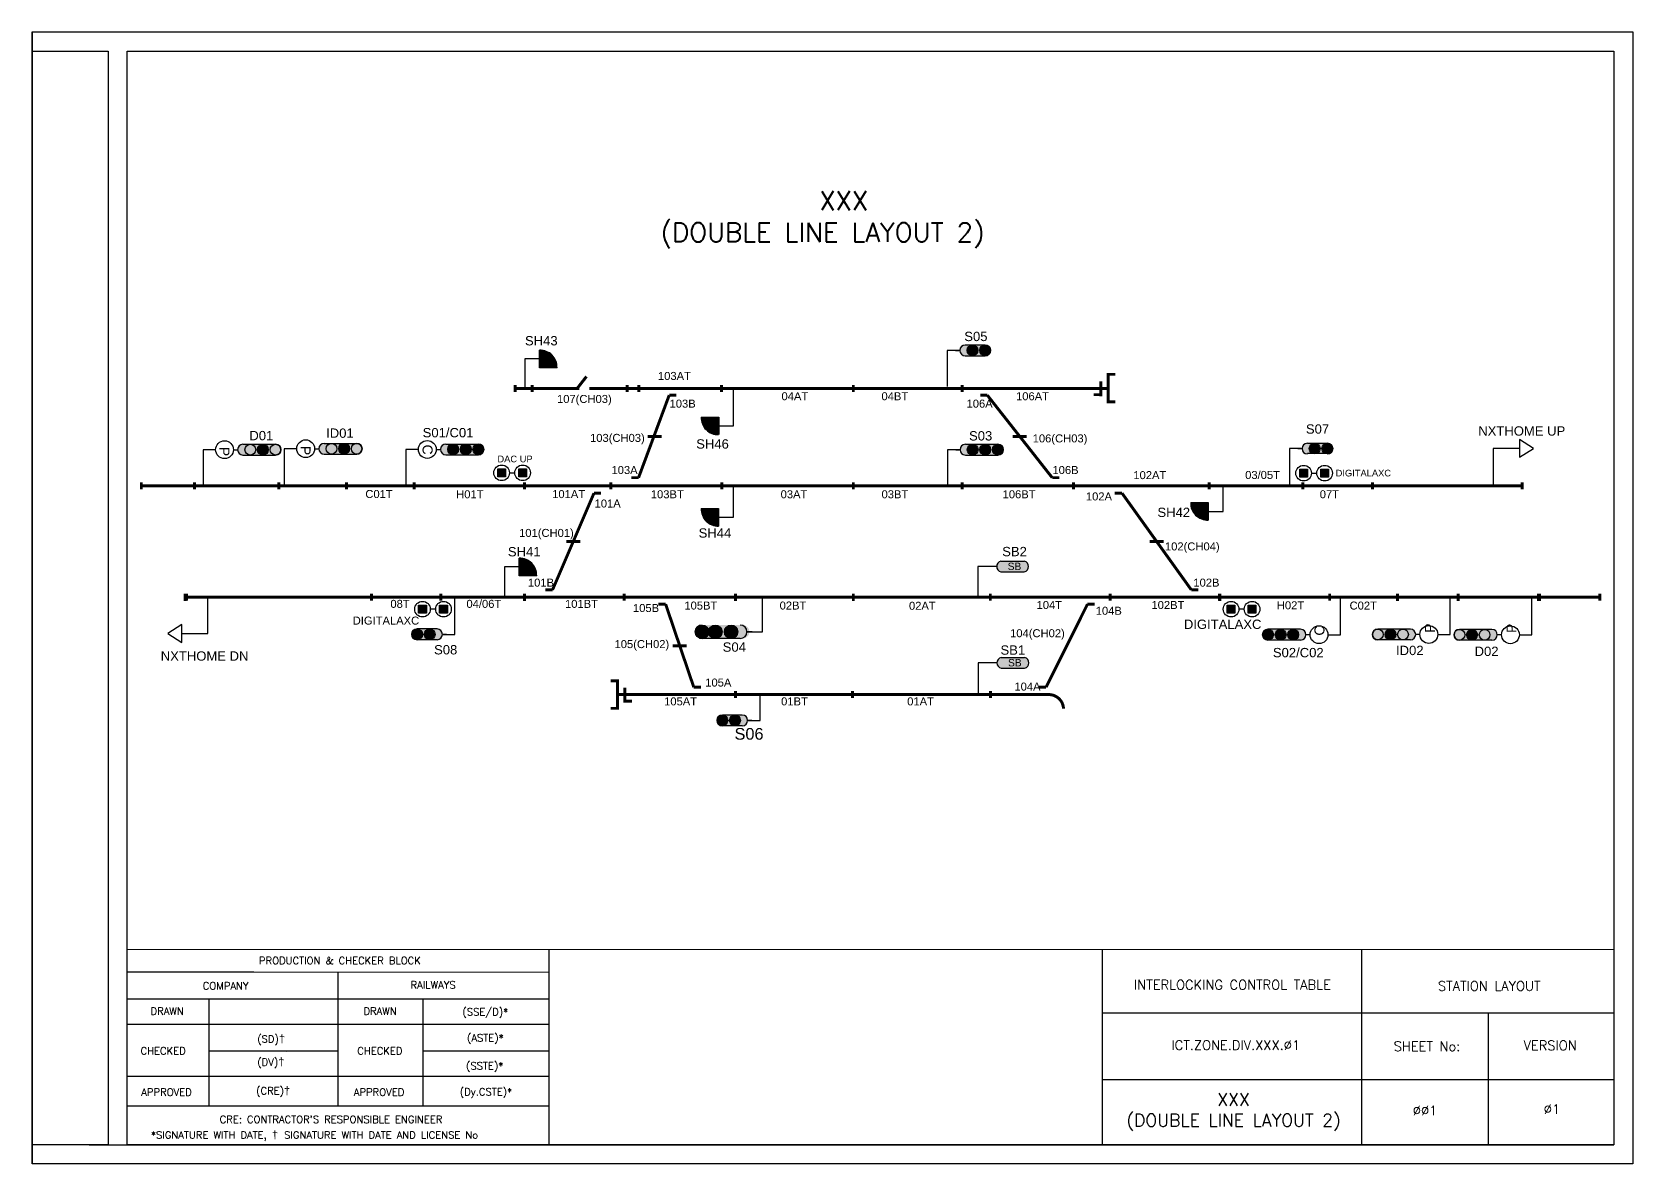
# Model space of a CAD drawing. Header units: inches. Extents: x -19 to 1646, y 43 to 715.
# Drawn here: x 1226.2 to 1646.2, y 413.4 to 710.4 of the extents above; entities that cross this region are included whole.
import ezdxf
from ezdxf.enums import TextEntityAlignment as Align

# ---------------------------------------------------------------- set-up
doc = ezdxf.new("R2010")
doc.units = ezdxf.units.IN
doc.header["$MEASUREMENT"] = 0
doc.layers.add('DIM', color=7, linetype='Continuous')
doc.styles.add('ARIAL', font='arial.ttf')
doc.styles.add('ROMANS', font='romans.shx', dxfattribs={"height": 2})

# ---------------------------------------------------------------- blocks, each defined once
blk = doc.blocks.new('A$C1B685902')
at = {"color": 7}
blk.add_line((0, 297), (0, 0), dxfattribs=at)
for points in [[(0, 297), (420, 297), (420, 0), (0, 0)], [(25, 292), (415, 292), (415, 5), (25, 5)]]:
    blk.add_lwpolyline(points, close=True, dxfattribs=at)
blk.add_lwpolyline([(0, 292), (20, 292), (20, 5), (0, 5)], dxfattribs=at)

msp = doc.modelspace()

# ---------------------------------------------------------------- hatches: boundary and pattern name
h = msp.add_hatch(color=256)
h.dxf.hatch_style = 1
h.paths.add_polyline_path([(1363.95, 622.29, 0.432111), (1359.37, 626.9), (1359.37, 622.29)])
h = msp.add_hatch(color=2)
h.dxf.hatch_style = 1
h.paths.add_polyline_path([(1361.25, 625.76, 1), (1359.72, 625.76, 1)])
at = {"true_color": 0x000000}
h = msp.add_hatch(color=18, dxfattribs=at)
h.dxf.hatch_style = 1
h.paths.add_polyline_path([(1476.25, 628.25), (1471.02, 628.25, 1), (1471.05, 625.42), (1476.27, 625.42, 1)])
h = msp.add_hatch(color=1)
h.dxf.hatch_style = 1
h.paths.add_polyline_path([(1474.36, 626.83, 1), (1471.53, 626.83, 1)])
h = msp.add_hatch(color=2)
h.dxf.hatch_style = 1
h.paths.add_polyline_path([(1477.67, 626.83, 1), (1474.84, 626.83, 1)])
h = msp.add_hatch(color=2)
h.dxf.hatch_style = 1
h.paths.add_polyline_path([(1361.25, 623.83, 1), (1359.72, 623.83, 1)])
h = msp.add_hatch(color=2)
h.dxf.hatch_style = 1
h.paths.add_polyline_path([(1363.21, 624.33, 1), (1361.68, 624.33, 1)])
h = msp.add_hatch(color=256)
h.dxf.hatch_style = 1
h.paths.add_polyline_path([(1401.78, 609.33, 0.432111), (1406.36, 604.72), (1406.36, 609.33)])
h = msp.add_hatch(color=2)
h.dxf.hatch_style = 1
h.paths.add_polyline_path([(1404.05, 607.29, 1), (1402.52, 607.29, 1)])
h = msp.add_hatch(color=2)
h.dxf.hatch_style = 1
h.paths.add_polyline_path([(1406, 607.79, 1), (1404.47, 607.79, 1)])
h = msp.add_hatch(color=2)
h.dxf.hatch_style = 1
h.paths.add_polyline_path([(1406, 605.86, 1), (1404.47, 605.86, 1)])
h = msp.add_hatch(color=18, dxfattribs=at)
h.dxf.hatch_style = 1
h.paths.add_polyline_path([(1290.1, 602.19), (1281.57, 602.19, 1), (1281.59, 599.36), (1290.12, 599.36, 1)])
h = msp.add_hatch(color=2)
h.dxf.hatch_style = 1
h.paths.add_polyline_path([(1284.91, 600.78, 1), (1282.08, 600.78, 1)])
h.paths.add_polyline_path([(1291.53, 600.78, 1), (1288.7, 600.78, 1)])
h = msp.add_hatch(color=3)
h.dxf.hatch_style = 1
h.paths.add_polyline_path([(1288.22, 600.78, 1), (1285.39, 600.78, 1)])
h = msp.add_hatch(color=18, dxfattribs=at)
h.dxf.hatch_style = 1
h.paths.add_polyline_path([(1311.39, 602.44), (1302.86, 602.44, 1), (1302.88, 599.61), (1311.41, 599.61, 1)])
h = msp.add_hatch(color=2)
h.dxf.hatch_style = 1
h.paths.add_polyline_path([(1306.2, 601.03, 1), (1303.37, 601.03, 1)])
h.paths.add_polyline_path([(1312.82, 601.03, 1), (1309.99, 601.03, 1)])
h = msp.add_hatch(color=3)
h.dxf.hatch_style = 1
h.paths.add_polyline_path([(1309.51, 601.03, 1), (1306.68, 601.03, 1)])
h = msp.add_hatch(color=18, dxfattribs=at)
h.dxf.hatch_style = 1
h.paths.add_polyline_path([(1343.3, 602.26), (1334.77, 602.26, 1), (1334.79, 599.44), (1343.32, 599.44, 1)])
h = msp.add_hatch(color=18, dxfattribs=at)
h.dxf.hatch_style = 1
h.paths.add_polyline_path([(1343.3, 602.26), (1334.77, 602.26, 1), (1334.79, 599.44), (1343.32, 599.44, 1)])
h = msp.add_hatch(color=2)
h.dxf.hatch_style = 1
h.paths.add_polyline_path([(1338.1, 600.85, 1), (1335.28, 600.85, 1)])
h.paths.add_polyline_path([(1344.72, 600.85, 1), (1341.9, 600.85, 1)])
h = msp.add_hatch(color=1)
h.dxf.hatch_style = 1
h.paths.add_polyline_path([(1338.1, 600.85, 1), (1335.28, 600.85, 1)])
h = msp.add_hatch(color=3)
h.dxf.hatch_style = 1
h.paths.add_polyline_path([(1341.41, 600.85, 1), (1338.59, 600.85, 1)])
h = msp.add_hatch(color=2)
h.dxf.hatch_style = 1
h.paths.add_polyline_path([(1341.41, 600.85, 1), (1338.59, 600.85, 1)])
h = msp.add_hatch(color=3)
h.dxf.hatch_style = 1
h.paths.add_polyline_path([(1341.9, 600.85, 1), (1344.72, 600.85, 1)])
h = msp.add_hatch(color=18, dxfattribs=at)
h.dxf.hatch_style = 1
h.paths.add_polyline_path([(1479.6, 602.2), (1471.07, 602.2, 1), (1471.09, 599.37), (1479.62, 599.37, 1)])
h = msp.add_hatch(color=1)
h.dxf.hatch_style = 1
h.paths.add_polyline_path([(1474.4, 600.78, 1), (1471.58, 600.78, 1)])
h = msp.add_hatch(color=2)
h.dxf.hatch_style = 1
h.paths.add_polyline_path([(1477.71, 600.78, 1), (1474.89, 600.78, 1)])
h = msp.add_hatch(color=3)
h.dxf.hatch_style = 1
h.paths.add_polyline_path([(1481.02, 600.78, 1), (1478.19, 600.78, 1)])
h = msp.add_hatch(color=18, dxfattribs=at)
h.dxf.hatch_style = 1
h.paths.add_polyline_path([(1560.8, 602.47, 1), (1560.82, 599.64), (1566.04, 599.64, 1), (1566.02, 602.47)])
h = msp.add_hatch(color=1)
h.dxf.hatch_style = 1
h.paths.add_polyline_path([(1564.14, 601.06, 1), (1561.31, 601.06, 1)])
h = msp.add_hatch(color=3)
h.dxf.hatch_style = 1
h.paths.add_polyline_path([(1567.45, 601.06, 1), (1564.62, 601.06, 1)])
h = msp.add_hatch(color=5)
h.dxf.hatch_style = 1
h.paths.add_polyline_path([(1350.45, 593.67), (1350.45, 595.74), (1348.4, 595.74), (1348.4, 593.67)])
h = msp.add_hatch(color=5)
h.dxf.hatch_style = 1
h.paths.add_polyline_path([(1355.96, 593.67), (1355.96, 595.74), (1353.91, 595.74), (1353.91, 593.67)])
h = msp.add_hatch(color=5)
h.dxf.hatch_style = 1
h.paths.add_polyline_path([(1560.85, 593.59), (1560.85, 595.65), (1558.8, 595.65), (1558.8, 593.59)])
h = msp.add_hatch(color=5)
h.dxf.hatch_style = 1
h.paths.add_polyline_path([(1566.36, 593.59), (1566.36, 595.65), (1564.31, 595.65), (1564.31, 593.59)])
h = msp.add_hatch(color=256)
h.dxf.hatch_style = 1
h.paths.add_polyline_path([(1401.77, 585.34, 0.432111), (1406.35, 580.73), (1406.35, 585.34)])
h = msp.add_hatch(color=2)
h.dxf.hatch_style = 1
h.paths.add_polyline_path([(1404.04, 583.3, 1), (1402.51, 583.3, 1)])
h = msp.add_hatch(color=2)
h.dxf.hatch_style = 1
h.paths.add_polyline_path([(1405.99, 583.8, 1), (1404.46, 583.8, 1)])
h = msp.add_hatch(color=256)
h.dxf.hatch_style = 1
h.paths.add_polyline_path([(1530.19, 586.91, 0.432111), (1534.77, 582.3), (1534.77, 586.91)])
h = msp.add_hatch(color=2)
h.dxf.hatch_style = 1
h.paths.add_polyline_path([(1532.46, 584.87, 1), (1530.93, 584.87, 1)])
h = msp.add_hatch(color=2)
h.dxf.hatch_style = 1
h.paths.add_polyline_path([(1534.42, 585.37, 1), (1532.88, 585.37, 1)])
h = msp.add_hatch(color=2)
h.dxf.hatch_style = 1
h.paths.add_polyline_path([(1534.42, 583.44, 1), (1532.88, 583.44, 1)])
h = msp.add_hatch(color=2)
h.dxf.hatch_style = 1
h.paths.add_polyline_path([(1405.99, 581.87, 1), (1404.46, 581.87, 1)])
h = msp.add_hatch(color=256)
h.dxf.hatch_style = 1
h.paths.add_polyline_path([(1358.62, 567.69, 0.432111), (1354.03, 572.3), (1354.03, 567.69)])
h = msp.add_hatch(color=2)
h.dxf.hatch_style = 1
h.paths.add_polyline_path([(1355.92, 571.16, 1), (1354.39, 571.16, 1)])
h = msp.add_hatch(color=256)
h.dxf.hatch_style = 1
h.paths.add_polyline_path([(1480.39, 571.52, 1), (1481.04, 568.74), (1486.54, 568.74, 1), (1485.89, 571.52)])
h = msp.add_hatch(color=2)
h.dxf.hatch_style = 1
h.paths.add_polyline_path([(1355.92, 569.23, 1), (1354.39, 569.23, 1)])
h = msp.add_hatch(color=2)
h.dxf.hatch_style = 1
h.paths.add_polyline_path([(1357.87, 569.73, 1), (1356.34, 569.73, 1)])
h = msp.add_hatch(color=5)
h.dxf.hatch_style = 1
h.paths.add_polyline_path([(1327.63, 559.97), (1327.63, 557.9), (1329.68, 557.9), (1329.68, 559.97)])
h = msp.add_hatch(color=5)
h.dxf.hatch_style = 1
h.paths.add_polyline_path([(1333.14, 559.97), (1333.14, 557.9), (1335.19, 557.9), (1335.19, 559.97)])
h = msp.add_hatch(color=5)
h.dxf.hatch_style = 1
h.paths.add_polyline_path([(1539.77, 559.97), (1539.77, 557.9), (1541.81, 557.9), (1541.81, 559.97)])
h = msp.add_hatch(color=5)
h.dxf.hatch_style = 1
h.paths.add_polyline_path([(1545.28, 559.97), (1545.28, 557.9), (1547.32, 557.9), (1547.32, 559.97)])
h = msp.add_hatch(color=18, dxfattribs=at)
h.dxf.hatch_style = 1
h.paths.add_polyline_path([(1401.98, 551.23, -1), (1402.01, 554.76), (1412.67, 554.76, -1), (1412.65, 551.23)])
h = msp.add_hatch(color=3)
h.dxf.hatch_style = 1
h.paths.add_polyline_path([(1403.76, 553, 1), (1400.23, 553, 1)])
h = msp.add_hatch(color=2)
h.dxf.hatch_style = 1
h.paths.add_polyline_path([(1407.25, 553, 1), (1403.71, 553, 1)])
h = msp.add_hatch(color=1)
h.dxf.hatch_style = 1
h.paths.add_polyline_path([(1411.38, 553, 1), (1407.85, 553, 1)])
h = msp.add_hatch(color=18, dxfattribs=at)
h.dxf.hatch_style = 1
h.paths.add_polyline_path([(1327.25, 550.92), (1332.47, 550.92, 1), (1332.45, 553.74), (1327.23, 553.74, 1)])
h = msp.add_hatch(color=3)
h.dxf.hatch_style = 1
h.paths.add_polyline_path([(1328.65, 552.33, 1), (1325.83, 552.33, 1)])
h = msp.add_hatch(color=1)
h.dxf.hatch_style = 1
h.paths.add_polyline_path([(1331.96, 552.33, 1), (1329.14, 552.33, 1)])
h = msp.add_hatch(color=18, dxfattribs=at)
h.dxf.hatch_style = 1
h.paths.add_polyline_path([(1550.49, 550.83), (1559.02, 550.83, 1), (1559, 553.66), (1550.46, 553.66, 1)])
h = msp.add_hatch(color=2)
h.dxf.hatch_style = 1
h.paths.add_polyline_path([(1558.51, 552.24, 1), (1555.68, 552.24, 1)])
h.paths.add_polyline_path([(1551.89, 552.24, 1), (1549.06, 552.24, 1)])
h = msp.add_hatch(color=18, dxfattribs=at)
h.dxf.hatch_style = 1
h.paths.add_polyline_path([(1550.49, 550.83), (1559.02, 550.83, 1), (1559, 553.66), (1550.46, 553.66, 1)])
h = msp.add_hatch(color=3)
h.dxf.hatch_style = 1
h.paths.add_polyline_path([(1551.89, 552.24, 1), (1549.06, 552.24, 1)])
h = msp.add_hatch(color=3)
h.dxf.hatch_style = 1
h.paths.add_polyline_path([(1555.2, 552.24, 1), (1552.37, 552.24, 1)])
h = msp.add_hatch(color=2)
h.dxf.hatch_style = 1
h.paths.add_polyline_path([(1555.2, 552.24, 1), (1552.37, 552.24, 1)])
h = msp.add_hatch(color=1)
h.dxf.hatch_style = 1
h.paths.add_polyline_path([(1555.68, 552.24, 1), (1558.51, 552.24, 1)])
h = msp.add_hatch(color=18, dxfattribs=at)
h.dxf.hatch_style = 1
h.paths.add_polyline_path([(1579.28, 550.88), (1587.82, 550.88, 1), (1587.79, 553.71), (1579.26, 553.71, 1)])
h = msp.add_hatch(color=2)
h.dxf.hatch_style = 1
h.paths.add_polyline_path([(1587.31, 552.3, 1), (1584.48, 552.3, 1)])
h.paths.add_polyline_path([(1580.69, 552.3, 1), (1577.86, 552.3, 1)])
h = msp.add_hatch(color=3)
h.dxf.hatch_style = 1
h.paths.add_polyline_path([(1584, 552.3, 1), (1581.17, 552.3, 1)])
h = msp.add_hatch(color=18, dxfattribs=at)
h.dxf.hatch_style = 1
h.paths.add_polyline_path([(1600.69, 550.81), (1609.23, 550.81, 1), (1609.2, 553.64), (1600.67, 553.64, 1)])
h = msp.add_hatch(color=2)
h.dxf.hatch_style = 1
h.paths.add_polyline_path([(1608.72, 552.22, 1), (1605.89, 552.22, 1)])
h.paths.add_polyline_path([(1602.1, 552.22, 1), (1599.27, 552.22, 1)])
h = msp.add_hatch(color=3)
h.dxf.hatch_style = 1
h.paths.add_polyline_path([(1605.41, 552.22, 1), (1602.58, 552.22, 1)])
h = msp.add_hatch(color=256)
h.dxf.hatch_style = 1
h.paths.add_polyline_path([(1480.48, 546.24, 1), (1481.13, 543.46), (1486.63, 543.46, 1), (1485.98, 546.24)])
h = msp.add_hatch(color=18, dxfattribs=at)
h.dxf.hatch_style = 1
h.paths.add_polyline_path([(1407.34, 528.33), (1412.56, 528.33, 1), (1412.54, 531.16), (1407.32, 531.16, 1)])
h = msp.add_hatch(color=2)
h.dxf.hatch_style = 1
h.paths.add_polyline_path([(1408.74, 529.75, 1), (1405.91, 529.75, 1)])
h = msp.add_hatch(color=1)
h.dxf.hatch_style = 1
h.paths.add_polyline_path([(1412.05, 529.75, 1), (1409.22, 529.75, 1)])

# ---------------------------------------------------------------- linework, layer by layer
for p, q in [((1359.37, 622.29), (1359.37, 626.9)), ((1471.02, 628.25), (1476.27, 628.25)), ((1363.95, 622.29), (1359.37, 622.29)), ((1471.02, 625.42), (1476.27, 625.42)), ((1401.78, 609.33), (1406.36, 609.33)), ((1406.36, 609.33), (1406.36, 604.72)), ((1281.57, 602.19), (1290.12, 602.19)), ((1302.86, 602.44), (1311.41, 602.44)), ((1334.77, 602.26), (1343.32, 602.26)), ((1334.77, 602.26), (1343.32, 602.26)), ((1471.07, 602.2), (1479.62, 602.2)), ((1560.8, 602.47), (1566.04, 602.47)), ((1281.57, 599.36), (1290.12, 599.36)), ((1302.86, 599.61), (1311.41, 599.61)), ((1334.77, 599.44), (1343.32, 599.44)), ((1334.77, 599.44), (1343.32, 599.44)), ((1471.07, 599.37), (1479.62, 599.37)), ((1560.8, 599.88), (1566.04, 599.88)), ((1401.77, 585.34), (1406.35, 585.34)), ((1406.35, 585.34), (1406.35, 580.73)), ((1530.19, 586.91), (1534.77, 586.91)), ((1534.77, 586.91), (1534.77, 582.3)), ((1354.03, 567.69), (1354.03, 572.3)), ((1480.39, 571.52), (1486.54, 571.52)), ((1358.62, 567.69), (1354.03, 567.69)), ((1480.39, 568.74), (1486.54, 568.74)), ((1332.47, 553.74), (1327.23, 553.74)), ((1332.47, 550.92), (1327.23, 550.92)), ((1412.02, 551.23), (1401.33, 551.23)), ((1559.02, 553.66), (1550.46, 553.66)), ((1559.02, 553.66), (1550.46, 553.66)), ((1559.02, 550.83), (1550.46, 550.83)), ((1559.02, 550.83), (1550.46, 550.83)), ((1587.82, 553.71), (1579.26, 553.71)), ((1587.82, 550.88), (1579.26, 550.88)), ((1609.23, 553.64), (1600.67, 553.64)), ((1609.23, 550.81), (1600.67, 550.81)), ((1480.48, 546.24), (1486.63, 546.24)), ((1480.48, 543.46), (1486.63, 543.46)), ((1412.56, 531.16), (1407.32, 531.16)), ((1412.56, 528.33), (1407.32, 528.33)), ((1251.21, 469.64), (1641.2, 469.72)), ((1361.81, 469.72), (1361.81, 418.37)), ((1284.45, 463.66), (1251.2, 463.66)), ((1361.81, 463.65), (1284.45, 463.66)), ((1306.41, 463.66), (1306.41, 428.56)), ((1284.45, 456.62), (1251.2, 456.62)), ((1272.65, 428.56), (1272.65, 456.62)), ((1361.81, 456.61), (1284.45, 456.62)), ((1328.85, 428.56), (1328.85, 456.62)), ((1284.45, 449.95), (1251.2, 449.95)), ((1361.81, 449.94), (1284.45, 449.95)), ((1608.24, 452.99), (1608.24, 418.37)), ((1306.41, 442.97), (1272.65, 442.97)), ((1293.11, 442.82), (1293.11, 442.82)), ((1361.81, 442.97), (1328.85, 442.97)), ((1284.45, 436.31), (1251.2, 436.31)), ((1361.81, 436.3), (1284.45, 436.31)), ((1284.45, 428.56), (1251.2, 428.57)), ((1361.81, 428.56), (1284.45, 428.56))]:
    msp.add_line(p, q)
at = {"color": 5}
for p, q in [((1469.62, 626.83), (1466.33, 626.83)), ((1466.33, 626.83), (1466.33, 617.34)), ((1468.52, 626.83), (1469.62, 626.83)), ((1359.37, 624.59), (1355.47, 624.59)), ((1355.47, 624.59), (1355.47, 616.64)), ((1410.25, 607.02), (1410.25, 616.48)), ((1406.36, 607.02), (1410.25, 607.02)), ((1274.38, 600.78), (1271.09, 600.78)), ((1271.09, 600.78), (1271.09, 591.28)), ((1279.07, 600.78), (1280.17, 600.78)), ((1295.67, 601.03), (1292.38, 601.03)), ((1292.38, 601.03), (1292.38, 591.53)), ((1300.35, 601.03), (1301.46, 601.03)), ((1327.58, 600.85), (1324.29, 600.85)), ((1324.29, 600.85), (1324.29, 591.35)), ((1327.58, 600.85), (1324.29, 600.85)), ((1324.29, 600.85), (1324.29, 591.35)), ((1332.26, 600.85), (1333.36, 600.85)), ((1332.26, 600.85), (1333.36, 600.85)), ((1469.66, 600.78), (1466.37, 600.78)), ((1466.37, 600.78), (1466.37, 591.29)), ((1468.56, 600.78), (1469.66, 600.78)), ((1559.4, 601.06), (1556.11, 601.06)), ((1556.11, 601.06), (1556.11, 591.56)), ((1558.3, 601.06), (1559.4, 601.06)), ((1616.43, 601.12), (1609.58, 601.12)), ((1609.58, 601.12), (1609.58, 591.56)), ((1616.43, 603.44), (1616.43, 598.8)), ((1620.09, 601.12), (1616.43, 603.44)), ((1616.43, 598.8), (1620.09, 601.12)), ((1352.85, 594.62), (1351.44, 594.62)), ((1561.87, 594.62), (1563.29, 594.62)), ((1410.24, 583.04), (1410.24, 591.15)), ((1538.67, 584.6), (1538.67, 591.32)), ((1534.77, 584.6), (1538.67, 584.6)), ((1406.35, 583.04), (1410.24, 583.04)), ((1350.14, 570), (1350.14, 562.18)), ((1354.03, 570), (1350.14, 570)), ((1479.29, 570.13), (1474.32, 570.13)), ((1474.32, 570.13), (1474.35, 561.8)), ((1272.38, 552.56), (1272.38, 562.12)), ((1332.12, 558.94), (1330.7, 558.94)), ((1337.17, 552.33), (1337.17, 561.83)), ((1417.89, 553), (1417.89, 561.9)), ((1544.25, 558.95), (1542.84, 558.95)), ((1569.5, 552.24), (1569.5, 561.74)), ((1569.5, 552.24), (1569.5, 561.74)), ((1598.29, 552.3), (1598.29, 561.79)), ((1619.71, 552.22), (1619.71, 561.72)), ((1265.53, 554.88), (1261.87, 552.56)), ((1265.53, 550.23), (1265.53, 554.88)), ((1261.87, 552.56), (1265.53, 550.23)), ((1265.53, 552.56), (1272.38, 552.56)), ((1333.88, 552.33), (1337.17, 552.33)), ((1334.98, 552.33), (1333.88, 552.33)), ((1413.78, 553), (1417.89, 553)), ((1415.15, 553), (1413.78, 553)), ((1561.52, 552.24), (1560.42, 552.24)), ((1561.52, 552.24), (1560.42, 552.24)), ((1566.21, 552.24), (1569.5, 552.24)), ((1566.21, 552.24), (1569.5, 552.24)), ((1590.32, 552.3), (1589.22, 552.3)), ((1595, 552.3), (1598.29, 552.3)), ((1611.73, 552.22), (1610.63, 552.22)), ((1616.42, 552.22), (1619.71, 552.22)), ((1479.38, 544.85), (1474.41, 544.85)), ((1474.41, 544.85), (1474.41, 536.43)), ((1417.25, 529.75), (1417.25, 536.76)), ((1413.96, 529.75), (1417.25, 529.75)), ((1415.06, 529.75), (1413.96, 529.75))]:
    msp.add_line(p, q, dxfattribs=at)
at = {"lineweight": -2}
for p, q in [((1507.05, 418.65), (1507.05, 469.72)), ((1507.05, 452.99), (1641.01, 452.99)), ((1507.05, 435.54), (1641.2, 435.54))]:
    msp.add_line(p, q, dxfattribs=at)
at = {"linetype": 'Continuous', "lineweight": -2}
for p, q in [((1575.13, 418.65), (1575.13, 469.72)), ((1241.2, 418.37), (1523.2, 418.37)), ((1241.2, 418.37), (1641.2, 418.37))]:
    msp.add_line(p, q, dxfattribs=at)
at = {"color": 5, "const_width": 0.776}
for points in [[(1352.95, 617.78), (1352.95, 615.92)], [(1357.46, 617.78), (1357.46, 615.92)], [(1371.68, 619.98), (1369.12, 616.7)], [(1382.38, 617.78), (1382.38, 615.92)], [(1385.39, 617.78), (1385.39, 615.92)], [(1407.08, 617.78), (1407.08, 615.92)], [(1441.69, 617.78), (1441.69, 615.92)], [(1470.22, 617.78), (1470.22, 615.92)], [(1506.63, 618.73), (1506.63, 614.82)], [(1510.38, 620.55), (1508.5, 620.55)], [(1508.56, 620.94), (1508.56, 612.96)], [(1353.13, 616.85), (1369.84, 616.85)], [(1372.42, 616.85), (1508.56, 616.85)], [(1393.38, 615.07), (1385.34, 593.44)], [(1393.38, 615.07), (1395.26, 615.07)], [(1476.84, 615.07), (1474.96, 615.07)], [(1476.84, 615.07), (1493.85, 593.44)], [(1506.63, 615.21), (1504.75, 615.21)], [(1510.38, 613.35), (1508.5, 613.35)], [(1391.43, 604.25), (1387.72, 604.25)], [(1483.49, 604.25), (1487.19, 604.25)], [(1254.9, 592.24), (1254.9, 590.38)], [(1268.86, 592.24), (1268.86, 590.39)], [(1290.96, 592.24), (1290.96, 590.39)], [(1308.71, 592.24), (1308.71, 590.39)], [(1326.47, 592.24), (1326.47, 590.39)], [(1355.41, 592.24), (1355.41, 590.39)], [(1378.03, 592.24), (1378.03, 590.39)], [(1385.34, 593.44), (1383.46, 593.44)], [(1407.21, 592.24), (1407.21, 590.39)], [(1441.69, 592.24), (1441.69, 590.39)], [(1470.2, 592.24), (1470.2, 590.39)], [(1493.85, 593.44), (1495.72, 593.44)], [(1499.46, 592.24), (1499.46, 590.39)], [(1535.07, 592.24), (1535.07, 590.39)], [(1559.61, 592.24), (1559.61, 590.39)], [(1577.92, 592.24), (1577.92, 590.39)], [(1617.17, 592.24), (1617.17, 590.39)], [(1254.92, 591.31), (1617.17, 591.32)], [(1373.65, 589.38), (1362.78, 564.02)], [(1373.65, 589.38), (1375.53, 589.38)], [(1512.16, 589.38), (1510.28, 589.38)], [(1512.16, 589.38), (1530.34, 564.02)], [(1370.06, 576.7), (1366.36, 576.7)], [(1519.4, 576.7), (1523.1, 576.7)], [(1266.37, 561.12), (1266.37, 562.98)], [(1266.79, 562.98), (1266.79, 561.13)], [(1315.27, 562.98), (1315.27, 561.13)], [(1333.45, 562.98), (1333.45, 561.13)], [(1355.41, 561.12), (1355.41, 562.98)], [(1355.43, 562.98), (1355.43, 561.13)], [(1362.78, 564.02), (1360.9, 564.02)], [(1381.56, 562.98), (1381.56, 561.13)], [(1410.75, 561.11), (1410.75, 562.97)], [(1441.69, 561.12), (1441.69, 562.98)], [(1477.63, 562.98), (1477.63, 561.13)], [(1509.05, 562.98), (1509.05, 561.13)], [(1530.34, 564.02), (1532.22, 564.02)], [(1537.71, 562.98), (1537.71, 561.13)], [(1537.81, 561.12), (1537.81, 562.98)], [(1566.65, 562.98), (1566.65, 561.13)], [(1584.41, 562.98), (1584.41, 561.12)], [(1600.37, 562.98), (1600.37, 561.12)], [(1621.47, 561.12), (1621.47, 562.97)], [(1621.69, 562.98), (1621.69, 561.12)], [(1637.5, 562.98), (1637.5, 561.13)], [(1266.37, 562.05), (1637.51, 562.05)], [(1392.45, 560.24), (1390.57, 560.24)], [(1399.83, 538.45), (1392.45, 560.24)], [(1492.26, 538.45), (1503.11, 560.24)], [(1503.11, 560.24), (1504.99, 560.24)], [(1397.99, 549.34), (1394.29, 549.34)], [(1378, 540.12), (1379.88, 540.12)], [(1379.82, 540.51), (1379.82, 532.53)], [(1381.75, 538.31), (1381.75, 534.39)], [(1399.83, 538.45), (1401.71, 538.45)], [(1410.75, 535.64), (1410.75, 537.49)], [(1441.45, 535.59), (1441.45, 537.45)], [(1477.69, 535.59), (1477.69, 537.45)], [(1492.26, 538.45), (1490.38, 538.45)], [(1379.82, 536.52), (1493.24, 536.52)], [(1381.75, 534.78), (1383.63, 534.78)], [(1378, 532.92), (1379.88, 532.92)]]:
    msp.add_lwpolyline(points, dxfattribs=at)
at = {"color": 5}
for points in [[(1348.4, 595.74), (1350.45, 595.74), (1350.45, 593.67), (1348.4, 593.67)], [(1353.91, 595.74), (1355.96, 595.74), (1355.96, 593.67), (1353.91, 593.67)], [(1558.8, 595.65), (1560.85, 595.65), (1560.85, 593.59), (1558.8, 593.59)], [(1564.31, 595.65), (1566.36, 595.65), (1566.36, 593.59), (1564.31, 593.59)], [(1329.68, 557.9), (1327.63, 557.9), (1327.63, 559.97), (1329.68, 559.97)], [(1335.19, 557.9), (1333.14, 557.9), (1333.14, 559.97), (1335.19, 559.97)], [(1541.81, 557.9), (1539.77, 557.9), (1539.77, 559.97), (1541.81, 559.97)], [(1547.32, 557.9), (1545.28, 557.9), (1545.28, 559.97), (1547.32, 559.97)]]:
    msp.add_lwpolyline(points, close=True, dxfattribs=at)
at = {"color": 5, "const_width": 0.776}
msp.add_lwpolyline([(1493.24, 536.52, -0.381023), (1496.83, 532.82, -1.188968)], format="xyb", dxfattribs=at)
at = {"color": 2}
for centre, radius in [((1360.49, 625.76), 0.766), ((1476.26, 626.83), 1.41), ((1360.49, 623.83), 0.766), ((1362.44, 624.33), 0.766), ((1403.28, 607.29), 0.766), ((1405.24, 607.79), 0.766), ((1405.24, 605.86), 0.766), ((1283.49, 600.78), 1.41), ((1290.11, 600.78), 1.41), ((1304.78, 601.03), 1.41), ((1311.4, 601.03), 1.41), ((1336.69, 600.85), 1.41), ((1340, 600.85), 1.41), ((1343.31, 600.85), 1.41), ((1476.3, 600.78), 1.41), ((1403.28, 583.3), 0.766), ((1405.23, 583.8), 0.766), ((1531.7, 584.87), 0.766), ((1533.65, 585.37), 0.766), ((1533.65, 583.44), 0.766), ((1405.23, 581.87), 0.766), ((1355.16, 571.16), 0.766), ((1355.16, 569.23), 0.766), ((1357.11, 569.73), 0.766), ((1405.48, 553), 1.77), ((1550.48, 552.24), 1.41), ((1553.79, 552.24), 1.41), ((1557.09, 552.24), 1.41), ((1579.27, 552.3), 1.41), ((1585.89, 552.3), 1.41), ((1600.68, 552.22), 1.41), ((1607.3, 552.22), 1.41), ((1407.33, 529.75), 1.41)]:
    msp.add_circle(centre, radius, dxfattribs=at)
at = {"color": 1}
for centre, radius in [((1472.95, 626.83), 1.41), ((1336.69, 600.85), 1.41), ((1472.99, 600.78), 1.41), ((1562.72, 601.06), 1.41), ((1409.62, 553), 1.77), ((1330.55, 552.33), 1.41), ((1557.09, 552.24), 1.41), ((1410.64, 529.75), 1.41)]:
    msp.add_circle(centre, radius, dxfattribs=at)
at = {"color": 5}
for centre, radius in [((1276.73, 600.78), 2.34), ((1298.01, 601.03), 2.34), ((1329.92, 600.85), 2.34), ((1329.92, 600.85), 2.34), ((1349.42, 594.71), 2.05), ((1354.93, 594.71), 2.05), ((1559.82, 594.62), 2.05), ((1565.33, 594.62), 2.05), ((1328.66, 558.94), 2.05), ((1334.17, 558.94), 2.05), ((1540.79, 558.94), 2.05), ((1546.3, 558.94), 2.05), ((1563.86, 552.24), 2.34), ((1563.86, 552.24), 2.34), ((1592.66, 552.3), 2.34), ((1614.07, 552.22), 2.34)]:
    msp.add_circle(centre, radius, dxfattribs=at)
at = {"color": 3}
for centre, radius in [((1286.8, 600.78), 1.41), ((1308.09, 601.03), 1.41), ((1340, 600.85), 1.41), ((1343.31, 600.85), 1.41), ((1479.61, 600.78), 1.41), ((1566.03, 601.06), 1.41), ((1402, 553), 1.77), ((1327.24, 552.33), 1.41), ((1550.48, 552.24), 1.41), ((1553.79, 552.24), 1.41), ((1582.58, 552.3), 1.41), ((1603.99, 552.22), 1.41)]:
    msp.add_circle(centre, radius, dxfattribs=at)
for centre, radius, start, end in [((1359.49, 622.44), 4.46, 358.1004, 91.5793), ((1471.03, 626.83), 1.41, 90.4377, 269.5623), ((1476.26, 626.83), 1.41, 270.4377, 89.5623), ((1406.23, 609.18), 4.46, 178.1004, 271.5793), ((1281.58, 600.78), 1.41, 90.4377, 269.5623), ((1290.11, 600.78), 1.41, 270.4377, 89.5623), ((1302.87, 601.03), 1.41, 90.4377, 269.5623), ((1311.4, 601.03), 1.41, 270.4377, 89.5623), ((1334.78, 600.85), 1.41, 90.4377, 269.5623), ((1334.78, 600.85), 1.41, 90.4377, 269.5623), ((1343.31, 600.85), 1.41, 270.4377, 89.5623), ((1343.31, 600.85), 1.41, 270.4377, 89.5623), ((1471.08, 600.78), 1.41, 90.4377, 269.5623), ((1479.61, 600.78), 1.41, 270.4377, 89.5623), ((1560.81, 601.06), 1.41, 90.4377, 269.5623), ((1566.03, 601.06), 1.41, 270.4377, 89.5623), ((1406.23, 585.2), 4.46, 178.1004, 271.5793), ((1534.65, 586.76), 4.46, 178.1004, 271.5793), ((1354.16, 567.84), 4.46, 358.1004, 91.5793), ((1480.72, 570.13), 1.43, 103.0777, 256.9223), ((1486.22, 570.13), 1.43, 283.0777, 76.9223), ((1402, 553), 1.77, 90.4377, 269.5623), ((1412.01, 553), 1.77, 270.4377, 89.5623), ((1327.24, 552.33), 1.41, 90.4377, 269.5623), ((1332.46, 552.33), 1.41, 270.4377, 89.5623), ((1550.48, 552.24), 1.41, 90.4377, 269.5623), ((1550.48, 552.24), 1.41, 90.4377, 269.5623), ((1559.01, 552.24), 1.41, 270.4377, 89.5623), ((1559.01, 552.24), 1.41, 270.4377, 89.5623), ((1579.27, 552.3), 1.41, 90.4377, 269.5623), ((1587.8, 552.3), 1.41, 270.4377, 89.5623), ((1600.68, 552.22), 1.41, 90.4377, 269.5623), ((1609.22, 552.22), 1.41, 270.4377, 89.5623), ((1480.8, 544.85), 1.43, 103.0777, 256.9223), ((1486.31, 544.85), 1.43, 283.0777, 76.9223), ((1407.33, 529.75), 1.41, 90.4377, 269.5623), ((1412.55, 529.75), 1.41, 270.4377, 89.5623)]:
    msp.add_arc(centre, radius, start, end)

# ---------------------------------------------------------------- block references
msp.add_blockref('A$C1B685902', (1226.22, 413.37))

# ---------------------------------------------------------------- texts
at = {"style": 'ROMANS'}
for s, height, p in [('PRODUCTION & CHECKER BLOCK', 1.92, (1306.99, 466.72)), ('COMPANY', 1.92, (1277.02, 460.1)), ('RAILWAYS', 1.92, (1331.44, 460.36)), ('DRAWN', 1.92, (1261.67, 453.48)), ('DRAWN', 1.92, (1317.53, 453.48)), ('(SSE/D)*', 1.92, (1345.14, 453.27)), ('(ASTE)*', 1.92, (1345.14, 446.45)), ('CHECKED', 1.92, (1260.62, 443.03)), ('CHECKED', 1.92, (1317.48, 443.03)), ('(SSTE)*', 1.92, (1344.97, 439.12)), ('APPROVED', 1.92, (1261.52, 432.22)), ('APPROVED', 1.92, (1317.26, 432.22)), ('(Dy.CSTE)*', 1.92, (1345.31, 432.3)), ('XXX', 3.3, (1541.42, 430.31)), ("CRE: CONTRACTOR'S RESPONSIBLE ENGINEER", 1.92, (1304.67, 425.07)), ('(DOUBLE LINE LAYOUT 2)', 3.3, (1541.42, 424.84))]:
    msp.add_text(s, height=height, dxfattribs=at).set_placement(p, align=Align.MIDDLE_CENTER)
at = {"lineweight": -2, "style": 'ROMANS'}
for s, p in [('INTERLOCKING CONTROL TABLE', (1541.13, 460.39)), ('STATION LAYOUT', (1608.52, 460.07)), ('ICT.ZONE.DIV.XXX.Ø1', (1542.01, 444.55)), ('SHEET No:', (1592.19, 444.25)), ('VERSION', (1624.5, 444.48)), ('ØØ1 ', (1592.53, 427.39)), ('Ø1', (1624.96, 427.76))]:
    msp.add_text(s, height=2.5, dxfattribs=at).set_placement(p, align=Align.MIDDLE_CENTER)
at = {"color": 7, "insert": (1368.1, 668.64), "char_height": 4.993, "width": 142.1179, "attachment_point": 1, "style": 'ROMANS'}
msp.add_mtext('\\pi64.63937;XXX\\P\\pi23.03106;(DOUBLE LINE LAYOUT 2)', dxfattribs=at)
at = {"char_height": 1.92, "attachment_point": 1, "style": 'ROMANS'}
for s, width, insert in [('(SD){\\fArial|b0|i0|c0|p34;\\H1.08333x;†}', 8.1172, (1285.3, 447.28)), ('(DV){\\fArial|b0|i0|c0|p34;\\H1.08333x;†}', 8.1172, (1285.3, 441.23)), ('(CRE){\\fArial|b0|i0|c0|p34;\\H1.08333x;†}', 8.1172, (1285.01, 433.69)), ('\\pi-5.76,l9.6,t9.6;*SIGNATURE WITH DATE, {\\fArial|b0|i0|c0|p34;\\H1.08333x;†  }SIGNATURE WITH DATE AND LICENSE No', 104.6362, (1253.6, 422.09))]:
    msp.add_mtext_dynamic_manual_height_columns(s, width=width, gutter_width=12.5, heights=[0], dxfattribs=dict(at, insert=insert))
at = {"layer": 'DIM', "color": 5, "line_spacing_factor": 0.9, "style": 'ARIAL'}
for s, insert, char_height, width, attachment_point in [('\\pi-0.00372;SH43', (1355.55, 630.59), 2.45, 8.245, 1), ('\\pi3.52214;S05', (1467.27, 631.72), 2.45, 12.8434, 1), ('\\pi-0.01017;103AT', (1390.44, 621.18), 2.1, 8.245, 1), ('\\pi-2.8393;107(CH03)', (1366.79, 615.14), 2.1, 8.245, 1), ('\\pi0.93454;103B', (1392.54, 613.91), 2.1, 8.245, 1), ('\\pi0.70678;04AT', (1422.13, 615.85), 2.1, 8.245, 1), ('\\pi0.70678;04BT', (1448.36, 615.85), 2.1, 8.245, 1), ('\\pi0.85432;106A', (1470.53, 613.91), 2.1, 8.245, 1), ('\\pi-0.01017;106AT', (1484.38, 615.85), 2.1, 8.245, 1), ('\\pi3.28065;ID01', (1300.1, 606.35), 2.45, 12.8434, 1), ('\\pi0.15297;S01/C01', (1328.55, 606.47), 2.45, 12.8434, 1), ('103(CH03)', (1372.62, 604.92), 2.1, 8.245, 1), ('\\pi3.53133;S03', (1468.51, 605.64), 2.45, 12.8434, 1), ('106(CH03)', (1488.74, 604.79), 2.1, 8.245, 1), ('\\pi3.53133;S07', (1556.89, 607.43), 2.45, 12.8434, 1), ('\\pi1.6954;NXTHOME UP', (1603.94, 606.92), 2.45, 25.8001, 1), ('\\pi-0.00289;SH46', (1400.47, 603.51), 2.45, 8.245, 1), ('\\pi4.42785;DAC UP', (1343.89, 599.22), 1.75, 17.7979, 1), ('\\pi0.85432;103A', (1377.39, 596.49), 2.1, 8.245, 1), ('\\pi0.93454;106B', (1492.99, 596.49), 2.1, 8.245, 1), ('\\pi-0.01017;102AT', (1515.16, 595.15), 2.1, 8.245, 1), ('\\pi-0.35396;03/05T', (1544.83, 595.2), 2.1, 8.245, 1), ('\\pi1.7736;DIGITALAXC', (1566.44, 595.51), 1.75, 17.7979, 1), ('\\pi0.63802;C01T', (1313.03, 590.2), 2.1, 8.245, 1), ('\\pi0.68243;H01T', (1336.81, 590.13), 2.1, 8.245, 1), ('\\pi-0.01017;101AT', (1362.69, 590.18), 2.1, 8.245, 1), ('\\pi-0.01017;103BT', (1388.57, 590.13), 2.1, 8.245, 1), ('\\pi0.70678;03AT', (1421.91, 590.13), 2.1, 8.245, 1), ('\\pi0.70678;03BT', (1448.38, 590.13), 2.1, 8.245, 1), ('\\pi-0.01017;106BT', (1480.86, 590.13), 2.1, 8.245, 1), ('\\pi0.85432;102A', (1501.84, 589.57), 2.1, 8.245, 1), ('\\pi1.68516;07T', (1562.36, 590.13), 2.1, 8.245, 1), ('\\pi0.85432;101A', (1372.95, 587.71), 2.1, 8.245, 1), ('\\pi0.00881;SH42', (1521.46, 585.56), 2.45, 8.245, 1), ('\\pi-2.8393;101(CH01)', (1356.84, 579.99), 2.1, 8.245, 1), ('\\pi0.00129;SH44', (1401.1, 580.15), 2.45, 8.245, 1), ('102(CH04)', (1537.78, 576.45), 2.1, 11.1528, 3), ('\\pi0.23275;SH41', (1350.83, 572.75), 2.45, 8.245, 7), ('SB2', (1480.74, 572.79), 2.45, 6.7822, 7), ('\\pi0.93454;101B', (1355.38, 566.95), 2.1, 8.245, 1), ('102B', (1537.74, 566.95), 2.1, 8.245, 3), ('\\pi-0.15095;08T', (1320.39, 559.25), 2.1, 4.5728, 7), ('\\pi-0.35396;04/06T', (1340.54, 559.25), 2.1, 8.245, 7), ('\\pi-0.01017;101BT', (1366.06, 559.25), 2.1, 8.245, 7), ('\\pi0.93454;105B', (1382.94, 558.16), 2.1, 8.245, 7), ('\\pi-0.01017;105BT', (1397.37, 558.8), 2.1, 8.245, 7), ('\\pi0.70678;02BT', (1421.64, 558.81), 2.1, 8.245, 7), ('\\pi0.70678;02AT', (1455.58, 558.75), 2.1, 8.245, 7), ('\\pi0.96821;104T', (1488.79, 558.95), 2.1, 8.245, 7), ('104B', (1512.13, 557.44), 2.1, 8.245, 9), ('\\pi-0.01017;102BT', (1519.91, 558.95), 2.1, 8.245, 7), ('\\pi0.68243;H02T', (1552.11, 558.87), 2.1, 8.245, 7), ('\\pi0.63802;C02T', (1571.23, 558.8), 2.1, 8.245, 7), ('DIGITALAXC', (1327.79, 554.86), 2.1, 17.7979, 9), ('DIGITALAXC', (1548.75, 553.71), 2.45, 17.7979, 9), ('105(CH02)', (1379.04, 548.09), 2.1, 8.245, 7), ('S04', (1413.51, 547.73), 2.45, 12.8434, 9), ('104(CH02)', (1497.16, 550.94), 2.1, 8.245, 9), ('NXTHOME DN', (1283, 545.38), 2.45, 27.3828, 9), ('S08', (1337.79, 547.03), 2.45, 12.8434, 9), ('SB1', (1480.29, 546.95), 2.45, 6.7822, 7), ('S02/C02', (1565.07, 546.28), 2.45, 12.8434, 9), ('ID02', (1591.28, 546.85), 2.45, 12.8434, 9), ('\\pi0.85432;105A', (1401.98, 538.6), 2.1, 8.245, 7), ('104A', (1490.8, 537.54), 2.1, 8.245, 9), ('\\pi-0.01017;105AT', (1392.06, 533.66), 2.1, 8.245, 7), ('\\pi0.70678;01BT', (1422.03, 533.66), 2.1, 8.245, 7), ('\\pi0.70678;01AT', (1455.11, 533.66), 2.1, 8.245, 7), ('S06', (1418.13, 524.65), 3.062, 16.0542, 9)]:
    msp.add_mtext(s, dxfattribs=dict(at, insert=insert, char_height=char_height, width=width, attachment_point=attachment_point))
at = {"layer": 'DIM', "color": 5, "char_height": 2.45, "width": 12.8434, "style": 'ARIAL'}
for s, insert, attachment_point in [('\\pi3.72854;D01', (1279.51, 605.7), 1), ('D02', (1610.95, 546.62), 9)]:
    msp.add_mtext(s, dxfattribs=dict(at, insert=insert, attachment_point=attachment_point))
at = {"layer": 'DIM', "color": 5, "width": 5.3067, "style": 'ARIAL'}
for s, insert, char_height, attachment_point, rotation in [('\\pi1.65153;P', (1278, 603.17), 2.625, 1, 270), ('\\pi1.65153;P', (1299.29, 603.42), 2.625, 1, 270), ('\\pi1.49306;C', (1331.3, 603.61), 2.625, 1, 270), ('C', (1565.32, 554.64), 2.62, 9, 90), ('P', (1594.25, 555.2), 2.62, 9, 90), ('P', (1615.66, 555.13), 2.62, 9, 90)]:
    msp.add_mtext(s, dxfattribs=dict(at, insert=insert, char_height=char_height, attachment_point=attachment_point, rotation=rotation))
at = {"layer": 'DIM', "color": 1, "char_height": 1.925, "width": 3.6141, "attachment_point": 9, "line_spacing_factor": 0.9, "style": 'ARIAL'}
for insert in [(1485.76, 569.18), (1485.85, 543.9)]:
    msp.add_mtext('{\\C2;SB}', dxfattribs=dict(at, insert=insert))

doc.saveas('drawing.dxf')
